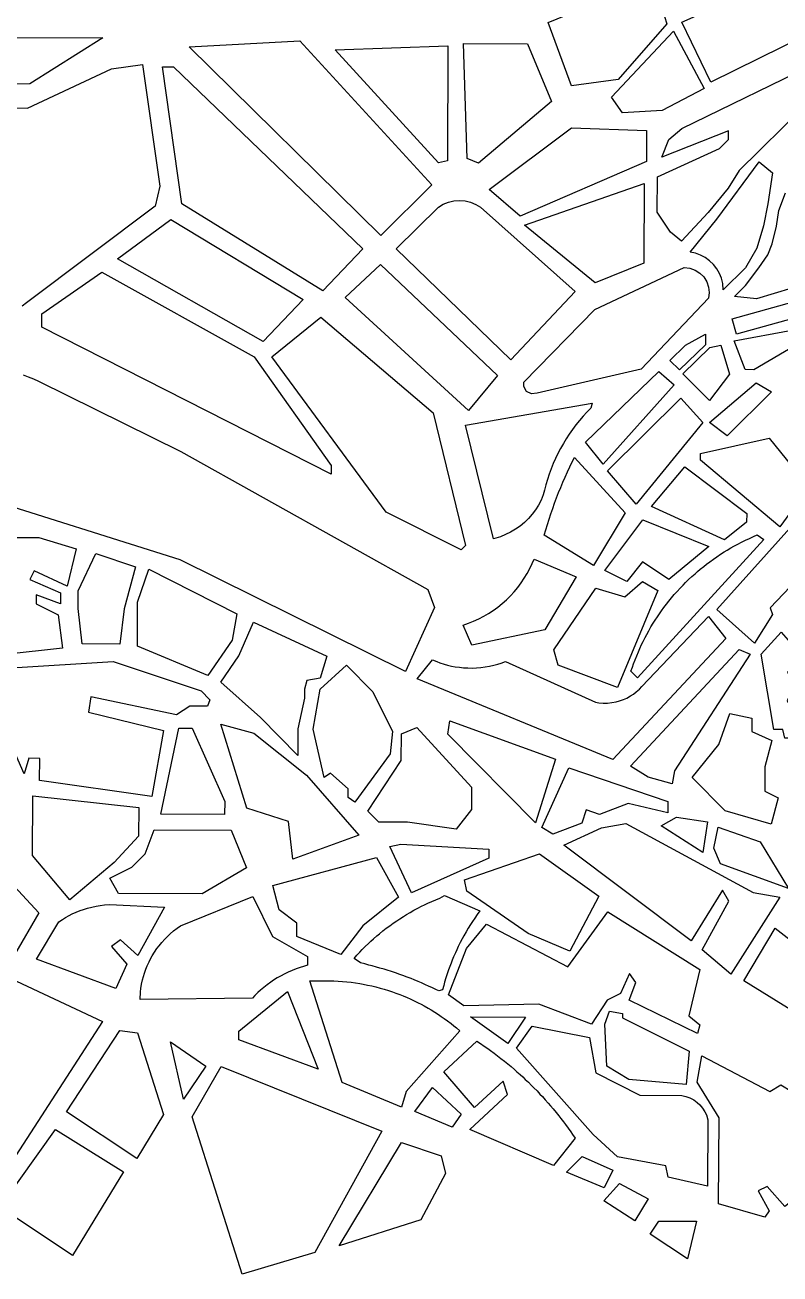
# Model space of a CAD drawing. Extents: x 407811 to 416949, y 4498993 to 4508589.
# Drawn here: x 410680 to 411115, y 4499111 to 4499830 of the extents above; entities that cross this region are included whole.
import ezdxf

# ---------------------------------------------------------------- set-up
doc = ezdxf.new("R2010")
doc.units = 0
doc.header["$LTSCALE"] = 40
doc.header["$MEASUREMENT"] = 0
doc.layers.add('υπόλοιπο θεσσαλονίκης', color=7, linetype='CONTINUOUS')

msp = doc.modelspace()

# ---------------------------------------------------------------- linework, layer by layer
at = {"layer": 'υπόλοιπο θεσσαλονίκης'}
for points in [[(411049.45, 4499830.95), (411021.42, 4499798.93), (410994.66, 4499795.2), (410981.23, 4499831.75), (411041.47, 4499856.6), (411049.45, 4499830.95)], [(411143.81, 4499831.29), (411074.92, 4499797.45), (411058.14, 4499832.03), (411095.94, 4499848.95), (411141.94, 4499859.28), (411143.81, 4499831.29)], [(411053.39, 4499826.84), (411071.08, 4499793.64), (411046.82, 4499780.99), (411023.89, 4499779.8), (411017.56, 4499788.74), (411053.39, 4499826.84)], [(410562.95, 4499823.55), (410724.72, 4499822.95), (410682.57, 4499796.35), (410601.04, 4499795.37), (410562.95, 4499823.55)], [(410838.09, 4499821.26), (410914.16, 4499738.15), (410884.73, 4499708.95), (410774.38, 4499817.68), (410838.09, 4499821.26)], [(410923.42, 4499818.39), (410923.13, 4499752.13), (410918.03, 4499750.88), (410858.44, 4499816.09), (410923.42, 4499818.39)], [(410932.34, 4499819.64), (410969.28, 4499819.5), (410983.15, 4499786.32), (410940.96, 4499750.79), (410934.6, 4499753.37), (410932.34, 4499819.64)], [(410765.41, 4499806.24), (410874.51, 4499701.35), (410851.48, 4499677.22), (410770.17, 4499727.22), (410759.04, 4499806.26), (410765.41, 4499806.24)], [(411138.66, 4499809.96), (411132.2, 4499787.05), (411102.77, 4499757.85), (411091.26, 4499746.42), (411084.84, 4499736.25), (411073.32, 4499722.27), (411057.96, 4499705.77), (411051.61, 4499710.88), (411044.02, 4499722.39), (411044.11, 4499742.77), (411079.85, 4499759.21), (411084.97, 4499764.29), (411084.99, 4499769.38), (411046.71, 4499754.23), (411050.57, 4499764.41), (411058.24, 4499770.75), (411138.66, 4499809.96)], [(410947.27, 4499735.48), (410994.55, 4499770.99), (411037.86, 4499769.55), (411037.78, 4499751.71), (410965.03, 4499720.13), (410947.27, 4499735.48)], [(411102.74, 4499751.47), (411110.36, 4499745.07), (411107.73, 4499727.25), (411105.13, 4499714.51), (411101.26, 4499701.78), (411094.84, 4499690.34), (411082.04, 4499677.64), (411081.71, 4499681.34), (411080.96, 4499684.35), (411079.8, 4499687.21), (411078.24, 4499689.89), (411076.33, 4499692.33), (411074.09, 4499694.48), (411071.58, 4499696.29), (411068.84, 4499697.72), (411065.93, 4499698.76), (411063.03, 4499699.38), (411078.4, 4499718.43), (411102.74, 4499751.47)], [(410967.56, 4499715.02), (411036.45, 4499738.97), (411036.25, 4499693.1), (411008.18, 4499681.74), (410967.56, 4499715.02)], [(410959.58, 4499637.32), (410893.62, 4499701.27), (410917.93, 4499725.4), (410920.71, 4499727.04), (410923.71, 4499728.23), (410926.86, 4499728.95), (410930.08, 4499729.19), (410933.3, 4499728.92), (410936.44, 4499728.16), (410939.43, 4499726.93), (410942.13, 4499725.3), (410996.69, 4499676.68), (410959.58, 4499637.32)], [(410763.76, 4499718.31), (410839.99, 4499672.16), (410816.96, 4499648.03), (410733.09, 4499695.49), (410763.76, 4499718.31)], [(410724.14, 4499687.88), (410811.82, 4499639.14), (410856.14, 4499576.53), (410856.12, 4499571.43), (410689.61, 4499656.15), (410689.64, 4499663.8), (410724.14, 4499687.88)], [(410864.2, 4499673.34), (410884.66, 4499692.39), (410951.9, 4499628.42), (410935.25, 4499608.1), (410864.2, 4499673.34)], [(411008.11, 4499666.44), (411059.51, 4499690.56), (411062.72, 4499690.19), (411065.76, 4499689.13), (411068.49, 4499687.41), (411070.78, 4499685.13), (411072.49, 4499682.39), (411073.56, 4499679.35), (411073.93, 4499676.14), (411073.57, 4499672.94), (411034.72, 4499631.94), (410974.79, 4499618.14), (410971.62, 4499617.77), (410968.77, 4499619.2), (410967.17, 4499621.95), (410967.17, 4499624.54), (411008.11, 4499666.44)], [(411087.07, 4499661.05), (411145.73, 4499677.41), (411121.46, 4499660.93), (411089.58, 4499652.13), (411087.07, 4499661.05)], [(411088.29, 4499648.31), (411121.43, 4499654.56), (411150.79, 4499668.47), (411155.87, 4499664.62), (411099.68, 4499631.7), (411094.59, 4499631.72), (411088.29, 4499648.31)], [(410822.01, 4499639.1), (410850.14, 4499661.93), (410914.87, 4499606.9), (410933.64, 4499530.37), (410931.09, 4499527.83), (410887.87, 4499549.65), (410822.01, 4499639.1)], [(411051.3, 4499636.98), (411060.25, 4499645.86), (411071.74, 4499652.2), (411071.77, 4499646.06), (411056.83, 4499631.58), (411051.3, 4499636.98)], [(411058.67, 4499629.24), (411074.26, 4499644.54), (411080.63, 4499645.79), (411085.66, 4499629.21), (411074.13, 4499613.96), (411058.67, 4499629.24)], [(411002.69, 4499590.01), (411044.9, 4499630.63), (411053.78, 4499622.95), (411012.82, 4499577.23), (411002.69, 4499590.01)], [(411074.07, 4499601.21), (411100.92, 4499624.05), (411109.82, 4499618.93), (411084.23, 4499593.53), (411074.07, 4499601.21)], [(410933.61, 4499599.8), (411006.5, 4499612.46), (411005.65, 4499609.56), (411003.41, 4499607.24), (411001.24, 4499604.85), (410999.14, 4499602.38), (410997.13, 4499599.85), (410995.2, 4499597.26), (410993.35, 4499594.6), (410991.58, 4499591.89), (410989.91, 4499589.12), (410988.32, 4499586.31), (410986.82, 4499583.44), (410985.42, 4499580.53), (410984.11, 4499577.57), (410982.89, 4499574.58), (410981.77, 4499571.54), (410980.74, 4499568.47), (410979.82, 4499565.38), (410978.99, 4499562.25), (410978.35, 4499559.52), (410977.08, 4499556.54), (410975.57, 4499553.69), (410973.84, 4499550.95), (410971.9, 4499548.36), (410969.77, 4499545.94), (410967.45, 4499543.68), (410964.96, 4499541.62), (410962.32, 4499539.76), (410959.54, 4499538.1), (410956.64, 4499536.68), (410953.63, 4499535.48), (410949.76, 4499534.33), (410933.61, 4499599.8)], [(411015.36, 4499573.4), (411057.57, 4499615.29), (411070.25, 4499601.23), (411031.83, 4499554.22), (411015.36, 4499573.4)], [(411108.43, 4499592.17), (411131.23, 4499564.05), (411114.58, 4499541.18), (411068.88, 4499579.57), (411068.9, 4499583.4), (411108.43, 4499592.17)], [(411078.4, 4499493.49), (411127.08, 4499547.8), (411175.55, 4499592.07), (411269.18, 4499531.74), (411276.74, 4499520.24), (411282.83, 4499470.59), (411265.02, 4499463.05), (411251.24, 4499500.03), (411241.19, 4499519.17), (411194.43, 4499560.15), (411186.81, 4499560.19), (411172.79, 4499548.82), (411172.77, 4499545), (411160, 4499532.34), (411157.49, 4499536.17), (411137.09, 4499521.03), (411137.13, 4499528.65), (411128.21, 4499521.07), (411128.18, 4499514.71), (411109.03, 4499494.45), (411110.28, 4499490.63), (411100.04, 4499474.14), (411078.4, 4499493.49)], [(411007.33, 4499518.78), (410978.89, 4499536.36), (410979.78, 4499539.47), (410980.72, 4499542.57), (410981.69, 4499545.66), (410982.71, 4499548.73), (410983.76, 4499551.78), (410984.86, 4499554.83), (410985.99, 4499557.86), (410987.17, 4499560.87), (410988.38, 4499563.87), (410989.63, 4499566.85), (410990.93, 4499569.82), (410992.26, 4499572.76), (410993.62, 4499575.69), (410995.03, 4499578.61), (410996.28, 4499581.11), (411025.44, 4499549.14), (411007.33, 4499518.78)], [(411059.95, 4499575.78), (411095.5, 4499548.89), (411095.48, 4499543.79), (411082.7, 4499533.64), (411040.74, 4499552.91), (411059.95, 4499575.78)], [(411035.62, 4499545.28), (411073.76, 4499529.85), (411050.75, 4499510.82), (411035.51, 4499521.07), (411026.55, 4499509.64), (411013.83, 4499516.06), (411035.62, 4499545.28)], [(410666.17, 4499535.08), (410687.75, 4499534.96), (410709.3, 4499528.48), (410704.11, 4499506.88), (410685.11, 4499515.89), (410682.55, 4499510.82), (410700.28, 4499503.08), (410700.25, 4499496.72), (410686.31, 4499501.88), (410686.28, 4499496.8), (410698.94, 4499490.37), (410701.38, 4499471.26), (410668.36, 4499467.63), (410665.92, 4499486.73), (410657.14, 4499507.14), (410666.17, 4499535.08)], [(411032.65, 4499454.16), (411028.86, 4499458), (411029.66, 4499460.36), (411030.33, 4499462.26), (411031.21, 4499464.59), (411032.14, 4499466.91), (411033.11, 4499469.21), (411033.92, 4499471.04), (411034.97, 4499473.31), (411035.85, 4499475.11), (411036.98, 4499477.33), (411037.91, 4499479.1), (411039.13, 4499481.29), (411040.38, 4499483.45), (411041.67, 4499485.59), (411042.74, 4499487.28), (411044.11, 4499489.37), (411045.23, 4499491.02), (411046.38, 4499492.66), (411047.85, 4499494.68), (411049.36, 4499496.66), (411050.6, 4499498.24), (411052.18, 4499500.17), (411053.8, 4499502.08), (411055.46, 4499503.95), (411057.15, 4499505.79), (411058.88, 4499507.59), (411060.29, 4499509.01), (411062.08, 4499510.76), (411063.9, 4499512.47), (411065.76, 4499514.14), (411067.27, 4499515.45), (411068.8, 4499516.74), (411070.74, 4499518.31), (411072.31, 4499519.55), (411074.3, 4499521.06), (411076.33, 4499522.52), (411078.38, 4499523.95), (411080.46, 4499525.33), (411082.56, 4499526.68), (411084.27, 4499527.73), (411086.42, 4499529), (411088.16, 4499529.99), (411090.35, 4499531.18), (411092.57, 4499532.33), (411094.81, 4499533.44), (411097.07, 4499534.5), (411099.35, 4499535.53), (411101.63, 4499536.49), (411105.42, 4499533.92), (411032.65, 4499454.16)], [(410720.71, 4499525.87), (410743.52, 4499518.11), (410737.05, 4499493.97), (410734.4, 4499473.62), (410712.82, 4499473.75), (410710.39, 4499494.12), (410710.44, 4499504.3), (410720.71, 4499525.87)], [(410932.17, 4499484.51), (410935.23, 4499485.56), (410938.23, 4499486.76), (410941.17, 4499488.11), (410944.04, 4499489.6), (410946.83, 4499491.24), (410949.53, 4499493.01), (410952.15, 4499494.91), (410954.67, 4499496.95), (410957.08, 4499499.1), (410959.38, 4499501.36), (410961.57, 4499503.75), (410963.64, 4499506.23), (410965.59, 4499508.82), (410967.4, 4499511.5), (410969.08, 4499514.25), (410970.62, 4499517.1), (410972.01, 4499520.02), (410973.1, 4499522.57), (410997.26, 4499512.29), (410979.29, 4499481.78), (410937.22, 4499473.02), (410932.17, 4499484.51)], [(410751.13, 4499516.8), (410801.78, 4499491.07), (410799.16, 4499475.81), (410785.09, 4499455.53), (410744.55, 4499472.3), (410744.69, 4499497.75), (410751.13, 4499516.8)], [(411008.7, 4499505.88), (411025.23, 4499500.73), (411035.46, 4499509.6), (411044.36, 4499504.48), (411021.19, 4499448.5), (410986.85, 4499461.37), (410984.34, 4499470.3), (411008.7, 4499505.88)], [(410811.39, 4499486.27), (410853.71, 4499466.6), (410849.83, 4499453.9), (410842.21, 4499452.67), (410840.91, 4499447.59), (410840.89, 4499442.5), (410836.98, 4499424.71), (410836.91, 4499409.44), (410815.44, 4499431.19), (410792.69, 4499451.67), (410802.93, 4499466.89), (410811.39, 4499486.27)], [(410905.69, 4499453.59), (410914.64, 4499464.43), (410916.95, 4499463.47), (410918.82, 4499462.78), (410921.21, 4499462.02), (410923.13, 4499461.49), (410925.57, 4499460.93), (410927.53, 4499460.56), (410930.01, 4499460.2), (410932.49, 4499459.95), (410934.99, 4499459.81), (410937.49, 4499459.79), (410939.98, 4499459.88), (410942.47, 4499460.09), (410944.95, 4499460.41), (410947.41, 4499460.84), (410949.85, 4499461.38), (410952.27, 4499462.03), (410954.17, 4499462.64), (410956.52, 4499463.49), (411008.39, 4499440.06), (411010.37, 4499439.76), (411012.86, 4499439.58), (411015.36, 4499439.62), (411017.85, 4499439.87), (411020.3, 4499440.33), (411022.23, 4499440.86), (411024.59, 4499441.69), (411026.41, 4499442.51), (411028.61, 4499443.69), (411030.29, 4499444.78), (411031.89, 4499445.98), (411033.76, 4499447.63), (411035.16, 4499449.06), (411073.45, 4499489.56), (411083.55, 4499476.79), (411018.44, 4499407.16), (410905.69, 4499453.59)], [(411115.3, 4499480.42), (411135.5, 4499457.41), (411134.19, 4499451.06), (411124.1, 4499462.56), (411118.99, 4499457.5), (411122.76, 4499449.84), (411118.91, 4499440.96), (411123.94, 4499432.02), (411123.87, 4499419.3), (411117.52, 4499419.34), (411116.28, 4499424.43), (411111.2, 4499424.46), (411103.81, 4499467.76), (411115.3, 4499480.42)], [(411028.57, 4499403.29), (411091.13, 4499470.38), (411097.46, 4499467.79), (411053.95, 4499400.6), (411052.64, 4499392.98), (411038.7, 4499396.87), (411028.57, 4499403.29)], [(410672.13, 4499459.98), (410730.54, 4499463.47), (410781.24, 4499446.65), (410786.29, 4499441.53), (410785, 4499437.72), (410774.84, 4499437.78), (410767.2, 4499432.73), (410717.74, 4499443.18), (410716.43, 4499434.28), (410759.54, 4499423.86), (410752.99, 4499385.72), (410688.29, 4499394.99), (410688.36, 4499407.72), (410682.01, 4499407.76), (410679.43, 4499398.86), (410673.15, 4499412.89), (410672.13, 4499459.98)], [(410865.1, 4499461.45), (410880.26, 4499446.09), (410891.57, 4499423.14), (410890.23, 4499410.42), (410869.77, 4499382.53), (410865.98, 4499385.1), (410866.01, 4499390.19), (410855.89, 4499399.15), (410852.07, 4499396.63), (410845.87, 4499424.65), (410849.8, 4499447.54), (410865.1, 4499461.45)], [(410924.61, 4499429.32), (410985.43, 4499407.35), (410973.81, 4499370.51), (410923.3, 4499421.68), (410924.61, 4499429.32)], [(411064.09, 4499396.72), (411079.42, 4499415.73), (411085.86, 4499433.51), (411098.54, 4499430.89), (411098.5, 4499423.26), (411109.9, 4499418.11), (411106.01, 4499402.86), (411105.94, 4499388.86), (411113.54, 4499385), (411109.65, 4499369.75), (411083.03, 4499377.53), (411064.09, 4499396.72)], [(410758.02, 4499375.52), (410768.43, 4499425.08), (410776.05, 4499425.05), (410794.87, 4499382.95), (410794.83, 4499375.32), (410758.02, 4499375.52)], [(410834.06, 4499349.65), (410831.63, 4499371.29), (410807.55, 4499379.07), (410792.56, 4499427.5), (410811.58, 4499422.31), (410841.92, 4499397.96), (410872.21, 4499363.44), (410834.06, 4499349.65)], [(410905.54, 4499425.6), (410937.1, 4499391.07), (410937.04, 4499378.34), (410928.09, 4499366.94), (410900.18, 4499370.92), (410883.68, 4499371.01), (410877.36, 4499377.4), (410896.56, 4499406.56), (410896.64, 4499421.83), (410905.54, 4499425.6)], [(410977.61, 4499367.94), (410993.02, 4499402.21), (411050.05, 4499382.81), (411050.02, 4499376.44), (411027.19, 4499381.66), (411010.66, 4499375.4), (411003.05, 4499377.99), (411000.47, 4499370.36), (410983.94, 4499364.09), (410977.61, 4499367.94)], [(410684.44, 4499386.1), (410745.34, 4499379.41), (410745.26, 4499362.86), (410731.21, 4499347.67), (410705.71, 4499326.18), (410684.26, 4499351.75), (410684.44, 4499386.1)], [(411046.17, 4499368.83), (411055.08, 4499373.87), (411072.84, 4499371.24), (411070.21, 4499353.43), (411046.17, 4499368.83)], [(410754.16, 4499366.64), (410798.6, 4499366.39), (410807.37, 4499344.7), (410781.9, 4499329.58), (410733.66, 4499329.84), (410728.63, 4499338.78), (410741.36, 4499345.07), (410749.01, 4499352.67), (410754.16, 4499366.64)], [(410990.25, 4499357.69), (411011.89, 4499367.75), (411025.86, 4499370.22), (411099.29, 4499330.36), (411114.51, 4499327.73), (411086.35, 4499283.36), (411069.92, 4499297.45), (411085.3, 4499325.36), (411081.52, 4499331.74), (411063.6, 4499302.57), (410990.25, 4499357.69)], [(411079.17, 4499368.18), (411103.25, 4499359.61), (411119.62, 4499332.79), (411080.33, 4499347.01), (411076.57, 4499355.95), (411079.17, 4499368.18)], [(410595.67, 4499323.57), (410601.78, 4499358.57), (410668.96, 4499339.11), (410687.9, 4499318.65), (410673.81, 4499294.55), (410595.67, 4499323.57)], [(410902.51, 4499330.19), (410889.95, 4499356.97), (410896.31, 4499358.21), (410947.08, 4499355.39), (410947.05, 4499350.3), (410902.51, 4499330.19)], [(410822.55, 4499334.45), (410882.3, 4499350.65), (410894.88, 4499327.68), (410874.48, 4499311.25), (410861.7, 4499294.79), (410836.37, 4499305.1), (410836.4, 4499312.74), (410826.29, 4499320.43), (410822.55, 4499334.45)], [(410976.26, 4499352.68), (411010.41, 4499328.31), (410993.74, 4499296.59), (410969.68, 4499306.9), (410934.25, 4499331.29), (410933.02, 4499337.65), (410976.26, 4499352.68)], [(410746.15, 4499268.7), (410746.33, 4499273.19), (410746.59, 4499275.18), (410747.01, 4499277.64), (410747.55, 4499280.07), (410748.06, 4499282.01), (410748.65, 4499283.92), (410749.49, 4499286.27), (410750.24, 4499288.13), (410751.27, 4499290.4), (410752.18, 4499292.19), (410753.15, 4499293.93), (410754.46, 4499296.06), (410755.87, 4499298.12), (410757.07, 4499299.73), (410758.65, 4499301.66), (410760.32, 4499303.52), (410761.72, 4499304.95), (410763.54, 4499306.66), (410765.44, 4499308.28), (410767.42, 4499309.8), (410769.47, 4499311.24), (410811.09, 4499328.14), (410822.4, 4499305.18), (410842.65, 4499293.61), (410842.63, 4499288.52), (410840.22, 4499287.85), (410838.31, 4499287.24), (410835.96, 4499286.41), (410833.64, 4499285.49), (410831.35, 4499284.48), (410829.1, 4499283.38), (410827.34, 4499282.44), (410825.17, 4499281.2), (410823.05, 4499279.88), (410821.39, 4499278.76), (410819.37, 4499277.3), (410817.4, 4499275.76), (410815.49, 4499274.16), (410814, 4499272.81), (410812.2, 4499271.07), (410810.79, 4499269.61), (410746.15, 4499268.7)], [(410869.34, 4499292.45), (410871, 4499294.31), (410872.71, 4499296.14), (410874.09, 4499297.58), (410875.86, 4499299.35), (410877.66, 4499301.08), (410879.12, 4499302.44), (410880.6, 4499303.78), (410882.49, 4499305.42), (410884.02, 4499306.71), (410885.96, 4499308.29), (410887.93, 4499309.82), (410889.93, 4499311.32), (410891.96, 4499312.79), (410894.01, 4499314.2), (410895.68, 4499315.31), (410897.78, 4499316.66), (410899.49, 4499317.71), (410901.64, 4499318.98), (410903.81, 4499320.22), (410906.01, 4499321.4), (410908.23, 4499322.54), (410910.02, 4499323.43), (410911.83, 4499324.29), (410914.1, 4499325.32), (410916.4, 4499326.31), (410918.72, 4499327.25), (410921.55, 4499328.8), (410941.81, 4499319.79), (410940.34, 4499317.77), (410938.91, 4499315.71), (410937.53, 4499313.64), (410936.44, 4499311.95), (410935.13, 4499309.83), (410933.85, 4499307.68), (410932.62, 4499305.51), (410931.67, 4499303.75), (410930.51, 4499301.54), (410929.4, 4499299.3), (410928.54, 4499297.49), (410927.71, 4499295.67), (410926.72, 4499293.38), (410925.95, 4499291.53), (410925.22, 4499289.67), (410924.51, 4499287.8), (410923.83, 4499285.92), (410923.02, 4499283.56), (410922.26, 4499281.18), (410921.55, 4499278.79), (410921.01, 4499276.85), (410920.38, 4499274.44), (410918.2, 4499273.72), (410916.4, 4499274.6), (410914.59, 4499275.46), (410912.33, 4499276.5), (410910.5, 4499277.33), (410908.21, 4499278.32), (410906.37, 4499279.1), (410904.06, 4499280.05), (410902.2, 4499280.79), (410899.87, 4499281.69), (410897.53, 4499282.56), (410895.64, 4499283.24), (410893.28, 4499284.06), (410890.91, 4499284.86), (410888.53, 4499285.61), (410886.62, 4499286.21), (410884.23, 4499286.91), (410882.31, 4499287.47), (410879.89, 4499288.12), (410877.96, 4499288.64), (410875.54, 4499289.25), (410873.11, 4499289.82), (410869.34, 4499292.45)], [(410686.49, 4499291.94), (410699.3, 4499313.49), (410701.37, 4499314.89), (410703.08, 4499315.94), (410705.26, 4499317.15), (410707.04, 4499318.06), (410709.31, 4499319.09), (410711.63, 4499320.03), (410713.51, 4499320.7), (410715.9, 4499321.45), (410718.32, 4499322.08), (410720.76, 4499322.6), (410723.23, 4499323.01), (410725.71, 4499323.31), (410728.55, 4499323.52), (410760.28, 4499322.06), (410744.9, 4499294.16), (410734.79, 4499303.12), (410729.69, 4499299.33), (410738.53, 4499289.11), (410732.11, 4499275.15), (410686.49, 4499291.94)], [(410923.79, 4499271.53), (410934.08, 4499298.19), (410945.58, 4499312.14), (410992.43, 4499287.7), (411015.44, 4499319.38), (411068.59, 4499286), (411062.11, 4499259.32), (411068.43, 4499254.19), (411067.13, 4499249.11), (411027.88, 4499268.42), (411031.74, 4499278.57), (411027.95, 4499283.68), (411022.82, 4499272.26), (411015.18, 4499268.49), (411006.22, 4499254.53), (410975.81, 4499266.16), (410932.64, 4499265.13), (410923.79, 4499271.53)], [(411093.95, 4499279.5), (411111.88, 4499309.94), (411128.32, 4499297.12), (411149.86, 4499289.37), (411147.24, 4499272.84), (411138.35, 4499272.89), (411123.05, 4499261.52), (411093.95, 4499279.5)], [(410862.59, 4499220.97), (410843.85, 4499279.61), (410855.28, 4499279.55), (410857.77, 4499279.48), (410860.27, 4499279.36), (410862.76, 4499279.19), (410865.25, 4499278.96), (410867.74, 4499278.68), (410870.21, 4499278.34), (410872.68, 4499277.96), (410874.65, 4499277.61), (410877.1, 4499277.13), (410879.55, 4499276.6), (410881.97, 4499276.01), (410884.39, 4499275.37), (410886.79, 4499274.69), (410889.18, 4499273.95), (410891.55, 4499273.16), (410893.44, 4499272.49), (410895.78, 4499271.61), (410897.63, 4499270.87), (410899.94, 4499269.9), (410901.77, 4499269.09), (410904.03, 4499268.03), (410906.27, 4499266.93), (410908.05, 4499266.01), (410909.81, 4499265.06), (410911.98, 4499263.83), (410913.71, 4499262.81), (410915.83, 4499261.51), (410917.93, 4499260.15), (410919.59, 4499259.03), (410921.23, 4499257.88), (410923.25, 4499256.42), (410925.24, 4499254.91), (410926.81, 4499253.66), (410928.36, 4499252.39), (410930.26, 4499250.78), (410899.38, 4499215.68), (410896.79, 4499206.79), (410862.59, 4499220.97)], [(410803.05, 4499245.49), (410803.07, 4499250.58), (410831.12, 4499273.32), (410848.66, 4499228.68), (410803.05, 4499245.49)], [(410936.42, 4499258.74), (410968.16, 4499258.56), (410957.92, 4499243.36), (410936.42, 4499258.74)], [(411062.36, 4499239.01), (411060.63, 4499219.88), (411027.64, 4499222.61), (411014.98, 4499230.31), (411013.84, 4499254.5), (411016.42, 4499262.11), (411024.03, 4499260.8), (411024.01, 4499258.26), (411062.36, 4499239.01)], [(410703.77, 4499204.07), (410734.52, 4499250.95), (410744.67, 4499249.62), (410759.66, 4499202.46), (410744.29, 4499177.09), (410703.77, 4499204.07)], [(410962.99, 4499240.78), (410971.94, 4499253.46), (411004.91, 4499246.91), (411008.62, 4499226.53), (411033.94, 4499213.67), (411058.06, 4499213.53), (411060.49, 4499212.97), (411062.83, 4499212.09), (411065.03, 4499210.89), (411067.05, 4499209.43), (411068.51, 4499208.06), (411070.12, 4499206.15), (411071.46, 4499204.05), (411072.32, 4499202.24), (411073.22, 4499199.45), (411073.02, 4499161.28), (411050.2, 4499166.5), (411048.96, 4499172.86), (411021.06, 4499178.11), (411007.16, 4499190.91), (410962.99, 4499240.78)], [(410783.93, 4499230.32), (410771.13, 4499211.3), (410763.69, 4499244.43), (410783.93, 4499230.32)], [(410921.02, 4499227.01), (410940.15, 4499244.72), (410942.24, 4499243.34), (410944.31, 4499241.94), (410946.36, 4499240.51), (410947.98, 4499239.34), (410950, 4499237.87), (410951.99, 4499236.37), (410953.97, 4499234.83), (410955.93, 4499233.28), (410957.87, 4499231.71), (410959.79, 4499230.11), (410961.69, 4499228.49), (410963.19, 4499227.17), (410965.06, 4499225.51), (410966.53, 4499224.15), (410967.99, 4499222.78), (410969.8, 4499221.06), (410971.58, 4499219.31), (410973, 4499217.89), (410974.74, 4499216.1), (410976.46, 4499214.29), (410977.82, 4499212.83), (410979.5, 4499210.98), (410981.16, 4499209.11), (410982.47, 4499207.6), (410984.09, 4499205.69), (410985.68, 4499203.76), (410987.24, 4499201.81), (410988.48, 4499200.24), (410990, 4499198.26), (410991.2, 4499196.66), (410992.67, 4499194.64), (410994.13, 4499192.61), (410995.27, 4499190.97), (410996.67, 4499188.9), (410984.22, 4499173.22), (410936.08, 4499193.84), (410957.77, 4499214.08), (410955.27, 4499221.73), (410938.69, 4499206.56), (410921.02, 4499227.01)], [(411079.32, 4499151.07), (411079.58, 4499200.68), (411066.99, 4499221.12), (411069.6, 4499236.37), (411108.85, 4499215.8), (411115.22, 4499219.58), (411140.53, 4499204.17), (411131.52, 4499180.04), (411139.06, 4499166), (411117.4, 4499149.58), (411107.3, 4499161.09), (411102.21, 4499158.58), (411108.5, 4499147.09), (411105.94, 4499143.29), (411079.32, 4499151.07)], [(410792.81, 4499230.27), (410885.3, 4499192.86), (410846.85, 4499123.09), (410804.89, 4499110.6), (410776.16, 4499201.09), (410792.81, 4499230.27)], [(410904.4, 4499204.2), (410914.63, 4499218.14), (410931.05, 4499202.78), (410925.93, 4499195.17), (410904.4, 4499204.2)], [(410665.6, 4499149.04), (410697.41, 4499193.9), (410736.64, 4499169.51), (410707.19, 4499121.31), (410665.6, 4499149.04)], [(410860.83, 4499126.82), (410896.69, 4499186.43), (410919.5, 4499178.67), (410921.99, 4499168.48), (410907.88, 4499141.84), (410860.83, 4499126.82)], [(410991.82, 4499169.36), (411000.75, 4499178.22), (411018.48, 4499170.49), (411013.35, 4499160.33), (410991.82, 4499169.36)], [(411013.31, 4499152.7), (411022.25, 4499162.84), (411038.71, 4499153.84), (411031.02, 4499141.15), (411013.31, 4499152.7)], [(411039.87, 4499133.47), (411044.99, 4499141.07), (411066.57, 4499140.96), (411061.38, 4499119.36), (411039.87, 4499133.47)]]:
    msp.add_lwpolyline(points, close=True, dxfattribs=at)
for points in [[(410599.71, 4499782.64), (410681.24, 4499782.34), (410729.74, 4499805.1), (410747.58, 4499807.57), (410747.58, 4499807.57), (410757.47, 4499737.45), (410754.88, 4499726), (410680.75, 4499670.2), (410678.2, 4499668.22)], [(411121.54, 4499678.77), (411101.13, 4499672.48), (411088.4, 4499673.8), (411094.79, 4499680.14), (411102.48, 4499690.31), (411107.61, 4499697.93), (411110.18, 4499704.3), (411112.77, 4499714.48), (411114.09, 4499723.4), (411117.95, 4499733.57)], [(410678.73, 4499628.78), (410681.74, 4499627.61), (410684.73, 4499626.38), (410687.7, 4499625.1), (410769.55, 4499584.5), (410911.88, 4499504.97), (410915.66, 4499494.76), (410898.94, 4499457.86), (410898.94, 4499457.86), (410769.28, 4499522.05), (410650.98, 4499559.45)], [(410675, 4499279.28), (410724.39, 4499256.1), (410657.84, 4499153.4)]]:
    msp.add_lwpolyline(points, dxfattribs=at)

doc.saveas('drawing.dxf')
